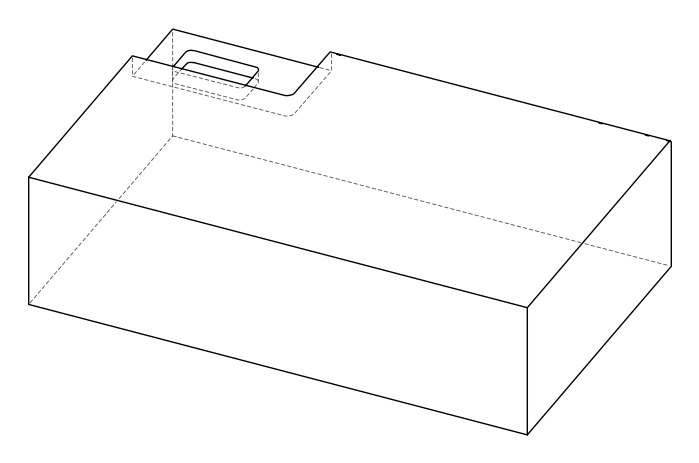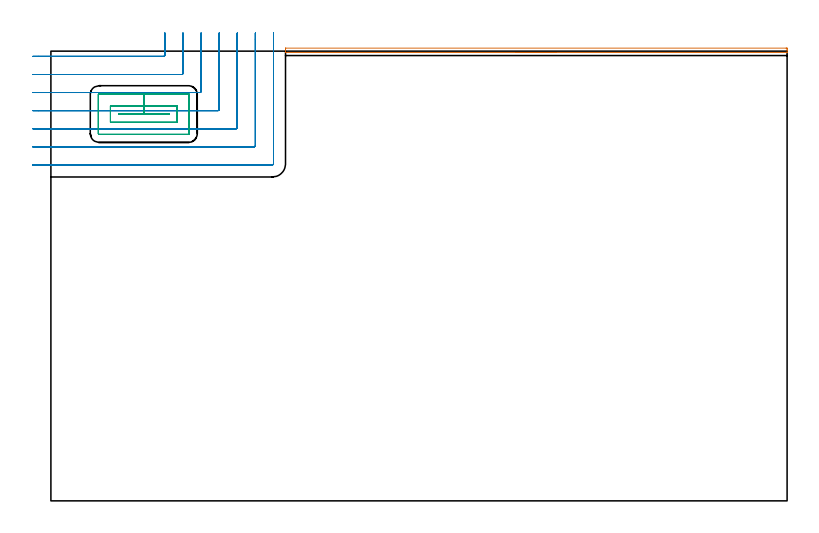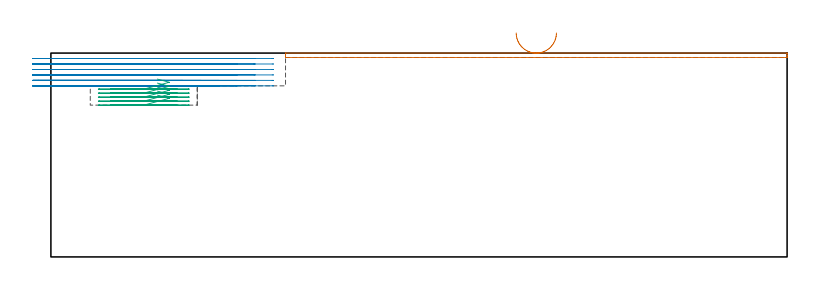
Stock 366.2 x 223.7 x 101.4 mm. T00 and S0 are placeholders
(PLAN: 3 operations, 2 tool changes, 17.4 min)
(1 AREA_MILL | FG_CHAMFER_SURFACE | UGT0205_001 | 2.15 min | 607 mm3)
(2 MILL_CORNER_NOTCH_RECTANGULAR | CORNER_NOTCH_RECTANGULAR | NXT0201_011 | Follow Part, ap 3, ae 75% | 12.09 min | 118930 mm3)
(3 MILL_RECTANGULAR_POCKET | POCKET_RECTANGULAR_STRAIGHT | UGT0201_007 | Follow Part, ap 2, ae 75% | 3.14 min | 14246 mm3)
(TOOL UGT0205_001 | Chamfer Mill 20 x 3 x 45 deg. | D20 FL50 Z2)
(TOOL NXT0201_011 | ENDMILL 12mm [2P460-1200-NA 1630] | D12 FL38 Z6)
(TOOL UGT0201_007 | End Mill 8 mm | D8 FL19 Z4)
(OP 1 AREA_MILL)
G17 G21 G94 G90
T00 M6
G54
G17 G0 G90 X251.45 Y223. S1061 M3
G43 Z111.4 H0
G94 G1 X251.412 Z110.528 F250.
X251.298 Z109.663
X251.109 Z108.812
X250.847 Z107.98
X250.513 Z107.174
X250.11 Z106.4
X249.641 Z105.664
X249.11 Z104.972
X248.521 Z104.329
X247.878 Z103.739
X247.186 Z103.208
X246.45 Z102.74
X245.676 Z102.337
X244.87 Z102.003
X244.038 Z101.741
X243.186 Z101.552
X242.322 Z101.438
X241.45 Z101.4
X116.867
X116.71 Y223.003 Z101.388
X116.703 Y223.086 Z101.306
X116.7 Y223.176 Z101.224
Y223.45 Z100.949
Y224.1 Z100.294
Y224.425 Z99.971
X116.703 Y224.966 Z99.43
X116.705 Y225.191 Z99.205
X116.749 Y225.195 Z99.203
X116.867 Y225.2 Z99.2
X365.707
X366.033 Y225.199 Z99.201
X366.151 Y225.195 Z99.203
X366.195 Y225.191 Z99.205
X366.2 Y224.966 Z99.43
Y224.425 Z99.971
Y224.1 Z100.294
Y223.175 Z101.224
X366.197 Y223.086 Z101.306
X366.19 Y223.003 Z101.388
X366.032 Y223. Z101.4
X241.45
X240.578 Z101.438
X239.713 Z101.552
X238.862 Z101.741
X238.03 Z102.003
X237.224 Z102.337
X236.45 Z102.74
X235.714 Z103.208
X235.022 Z103.739
X234.379 Z104.329
X233.79 Z104.972
X233.258 Z105.664
X232.79 Z106.4
X232.387 Z107.174
X232.053 Z107.98
X231.791 Z108.812
X231.602 Z109.663
X231.488 Z110.528
X231.45 Z111.4
M5
M2
(OP 2 MILL_CORNER_NOTCH_RECTANGULAR)
G17 G21 G94 G90
T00 M6
G54
G17 G0 G90 X-9. Y221.1 S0 M3
G43 Z111.4 H1
Z98.683
G94 G1 X-6. F250.
X56.105 F500.
G3 X56.7 Y221.695 R0.6
G1 Y229.7
Y232.7 F250.
G0 Z111.4
X-9. Y212.1
Z98.683
G1 X-6.
X65.105 F500.
G3 X65.7 Y212.695 R0.6
G1 Y229.7
Y232.7 F250.
G0 Z111.4
X-9. Y203.1
Z98.683
G1 X-6.
X74.104 F500.
G3 X74.7 Y203.696 R0.6
G1 Y229.7
Y232.7 F250.
G0 Z111.4
X-9. Y194.1
Z98.683
G1 X-6.
X83.104 F500.
G3 X83.7 Y194.696 R0.6
G1 Y229.7
Y232.7 F250.
G0 Z111.4
X-9. Y185.1
Z98.683
G1 X-6.
X92.104 F500.
G3 X92.7 Y185.696 R0.6
G1 Y229.7
Y232.7 F250.
G0 Z111.4
X-9. Y176.1
Z98.683
G1 X-6.
X101.104 F500.
G3 X101.7 Y176.696 R0.6
G1 Y229.7
Y232.7 F250.
G0 Z111.4
X-9. Y167.1
Z98.683
G1 X-6.
X110.103 F500.
G3 X110.7 Y167.697 R0.6
G1 Y229.7
Y232.7 F250.
G0 Z111.4
X-9. Y221.1
Z95.967
G1 X-6.
X56.105 F500.
G3 X56.7 Y221.695 R0.6
G1 Y229.7
Y232.7 F250.
G0 Z111.4
X-9. Y212.1
Z95.967
G1 X-6.
X65.105 F500.
G3 X65.7 Y212.695 R0.6
G1 Y229.7
Y232.7 F250.
G0 Z111.4
X-9. Y203.1
Z95.967
G1 X-6.
X74.104 F500.
G3 X74.7 Y203.696 R0.6
G1 Y229.7
Y232.7 F250.
G0 Z111.4
X-9. Y194.1
Z95.967
G1 X-6.
X83.104 F500.
G3 X83.7 Y194.696 R0.6
G1 Y229.7
Y232.7 F250.
G0 Z111.4
X-9. Y185.1
Z95.967
G1 X-6.
X92.104 F500.
G3 X92.7 Y185.696 R0.6
G1 Y229.7
Y232.7 F250.
G0 Z111.4
X-9. Y176.1
Z95.967
G1 X-6.
X101.104 F500.
G3 X101.7 Y176.696 R0.6
G1 Y229.7
Y232.7 F250.
G0 Z111.4
X-9. Y167.1
Z95.967
G1 X-6.
X110.103 F500.
G3 X110.7 Y167.697 R0.6
G1 Y229.7
Y232.7 F250.
G0 Z111.4
X-9. Y221.1
Z93.25
G1 X-6.
X56.105 F500.
G3 X56.7 Y221.695 R0.6
G1 Y229.7
Y232.7 F250.
G0 Z111.4
X-9. Y212.1
Z93.25
G1 X-6.
X65.105 F500.
G3 X65.7 Y212.695 R0.6
G1 Y229.7
Y232.7 F250.
G0 Z111.4
X-9. Y203.1
Z93.25
G1 X-6.
X74.104 F500.
G3 X74.7 Y203.696 R0.6
G1 Y229.7
Y232.7 F250.
G0 Z111.4
X-9. Y194.1
Z93.25
G1 X-6.
X83.104 F500.
G3 X83.7 Y194.696 R0.6
G1 Y229.7
Y232.7 F250.
G0 Z111.4
X-9. Y185.1
Z93.25
G1 X-6.
X92.104 F500.
G3 X92.7 Y185.696 R0.6
G1 Y229.7
Y232.7 F250.
G0 Z111.4
X-9. Y176.1
Z93.25
G1 X-6.
X101.104 F500.
G3 X101.7 Y176.696 R0.6
G1 Y229.7
Y232.7 F250.
G0 Z111.4
X-9. Y167.1
Z93.25
G1 X-6.
X110.103 F500.
G3 X110.7 Y167.697 R0.6
G1 Y229.7
Y232.7 F250.
G0 Z111.4
X-9. Y221.1
Z90.533
G1 X-6.
X56.105 F500.
G3 X56.7 Y221.695 R0.6
G1 Y229.7
Y232.7 F250.
G0 Z111.4
X-9. Y212.1
Z90.533
G1 X-6.
X65.105 F500.
G3 X65.7 Y212.695 R0.6
G1 Y229.7
Y232.7 F250.
G0 Z111.4
X-9. Y203.1
Z90.533
G1 X-6.
X74.104 F500.
G3 X74.7 Y203.696 R0.6
G1 Y229.7
Y232.7 F250.
G0 Z111.4
X-9. Y194.1
Z90.533
G1 X-6.
X83.104 F500.
G3 X83.7 Y194.696 R0.6
G1 Y229.7
Y232.7 F250.
G0 Z111.4
X-9. Y185.1
Z90.533
G1 X-6.
X92.104 F500.
G3 X92.7 Y185.696 R0.6
G1 Y229.7
Y232.7 F250.
G0 Z111.4
X-9. Y176.1
Z90.533
G1 X-6.
X101.104 F500.
G3 X101.7 Y176.696 R0.6
G1 Y229.7
Y232.7 F250.
G0 Z111.4
X-9. Y167.1
Z90.533
G1 X-6.
X110.103 F500.
G3 X110.7 Y167.697 R0.6
G1 Y229.7
Y232.7 F250.
G0 Z111.4
X-9. Y221.1
Z87.817
G1 X-6.
X56.105 F500.
G3 X56.7 Y221.695 R0.6
G1 Y229.7
Y232.7 F250.
G0 Z111.4
X-9. Y212.1
Z87.817
G1 X-6.
X65.105 F500.
G3 X65.7 Y212.695 R0.6
G1 Y229.7
Y232.7 F250.
G0 Z111.4
X-9. Y203.1
Z87.817
G1 X-6.
X74.104 F500.
G3 X74.7 Y203.696 R0.6
G1 Y229.7
Y232.7 F250.
G0 Z111.4
X-9. Y194.1
Z87.817
G1 X-6.
X83.104 F500.
G3 X83.7 Y194.696 R0.6
G1 Y229.7
Y232.7 F250.
G0 Z111.4
X-9. Y185.1
Z87.817
G1 X-6.
X92.104 F500.
G3 X92.7 Y185.696 R0.6
G1 Y229.7
Y232.7 F250.
G0 Z111.4
X-9. Y176.1
Z87.817
G1 X-6.
X101.104 F500.
G3 X101.7 Y176.696 R0.6
G1 Y229.7
Y232.7 F250.
G0 Z111.4
X-9. Y167.1
Z87.817
G1 X-6.
X110.103 F500.
G3 X110.7 Y167.697 R0.6
G1 Y229.7
Y232.7 F250.
G0 Z111.4
X-9. Y221.1
Z85.1
G1 X-6.
X56.105 F500.
G3 X56.7 Y221.695 R0.6
G1 Y229.7
Y232.7 F250.
G0 Z111.4
X-9. Y212.1
Z85.1
G1 X-6.
X65.105 F500.
G3 X65.7 Y212.695 R0.6
G1 Y229.7
Y232.7 F250.
G0 Z111.4
X-9. Y203.1
Z85.1
G1 X-6.
X74.104 F500.
G3 X74.7 Y203.696 R0.6
G1 Y229.7
Y232.7 F250.
G0 Z111.4
X-9. Y194.1
Z85.1
G1 X-6.
X83.104 F500.
G3 X83.7 Y194.696 R0.6
G1 Y229.7
Y232.7 F250.
G0 Z111.4
X-9. Y185.1
Z85.1
G1 X-6.
X92.104 F500.
G3 X92.7 Y185.696 R0.6
G1 Y229.7
Y232.7 F250.
G0 Z111.4
X-9. Y176.1
Z85.1
G1 X-6.
X101.104 F500.
G3 X101.7 Y176.696 R0.6
G1 Y229.7
Y232.7 F250.
G0 Z111.4
X-9. Y167.1
Z85.1
G1 X-6.
X110.103 F500.
G3 X110.7 Y167.697 R0.6
G1 Y229.7
Y232.7 F250.
G0 Z111.4
M5
M2
(OP 3 MILL_RECTANGULAR_POCKET)
G17 G21 G94 G90
T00 M6
G54
G17 G0 G90 X52.968 Y192.3 S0 M3
G43 Z111.4 H0
Z88.462
G94 G1 X58.8 Z86.899 F250.
Y192.5 Z86.845
X46.2 Z83.469
X33.6 F500.
Y192.3
X58.8
Y192.5
X46.2
Y196.5
X29.6
Y188.3
X62.8
Y196.5
X46.2
Y202.5
X24.
G3 X23.6 Y202.1 R0.4
G1 Y182.7
G3 X24. Y182.3 R0.4
G1 X68.4
G3 X68.8 Y182.7 R0.4
G1 Y202.1
G3 X68.4 Y202.5 R0.4
G1 X46.2
X45.2
G0 X52.968 Y192.3 Z86.469
G1 X58.8 Z84.907 F250.
Y192.5 Z84.853
X46.2 Z81.477
X33.6 F500.
Y192.3
X58.8
Y192.5
X46.2
Y196.5
X29.6
Y188.3
X62.8
Y196.5
X46.2
Y202.5
X24.
G3 X23.6 Y202.1 R0.4
G1 Y182.7
G3 X24. Y182.3 R0.4
G1 X68.4
G3 X68.8 Y182.7 R0.4
G1 Y202.1
G3 X68.4 Y202.5 R0.4
G1 X46.2
X45.2
G0 X52.968 Y192.3 Z84.477
G1 X58.8 Z82.914 F250.
Y192.5 Z82.861
X46.2 Z79.485
X33.6 F500.
Y192.3
X58.8
Y192.5
X46.2
Y196.5
X29.6
Y188.3
X62.8
Y196.5
X46.2
Y202.5
X24.
G3 X23.6 Y202.1 R0.4
G1 Y182.7
G3 X24. Y182.3 R0.4
G1 X68.4
G3 X68.8 Y182.7 R0.4
G1 Y202.1
G3 X68.4 Y202.5 R0.4
G1 X46.2
X45.2
G0 X52.968 Y192.3 Z82.485
G1 X58.8 Z80.922 F250.
Y192.5 Z80.868
X46.2 Z77.492
X33.6 F500.
Y192.3
X58.8
Y192.5
X46.2
Y196.5
X29.6
Y188.3
X62.8
Y196.5
X46.2
Y202.5
X24.
G3 X23.6 Y202.1 R0.4
G1 Y182.7
G3 X24. Y182.3 R0.4
G1 X68.4
G3 X68.8 Y182.7 R0.4
G1 Y202.1
G3 X68.4 Y202.5 R0.4
G1 X46.2
X45.2
G0 X52.968 Y192.3 Z80.492
G1 X58.8 Z78.93 F250.
Y192.5 Z78.876
X46.2 Z75.5
X33.6 F500.
Y192.3
X58.8
Y192.5
X46.2
Y196.5
X29.6
Y188.3
X62.8
Y196.5
X46.2
Y202.5
X24.
G3 X23.6 Y202.1 R0.4
G1 Y182.7
G3 X24. Y182.3 R0.4
G1 X68.4
G3 X68.8 Y182.7 R0.4
G1 Y202.1
G3 X68.4 Y202.5 R0.4
G1 X46.2
X45.2
G0 Z111.4
M5
M2
